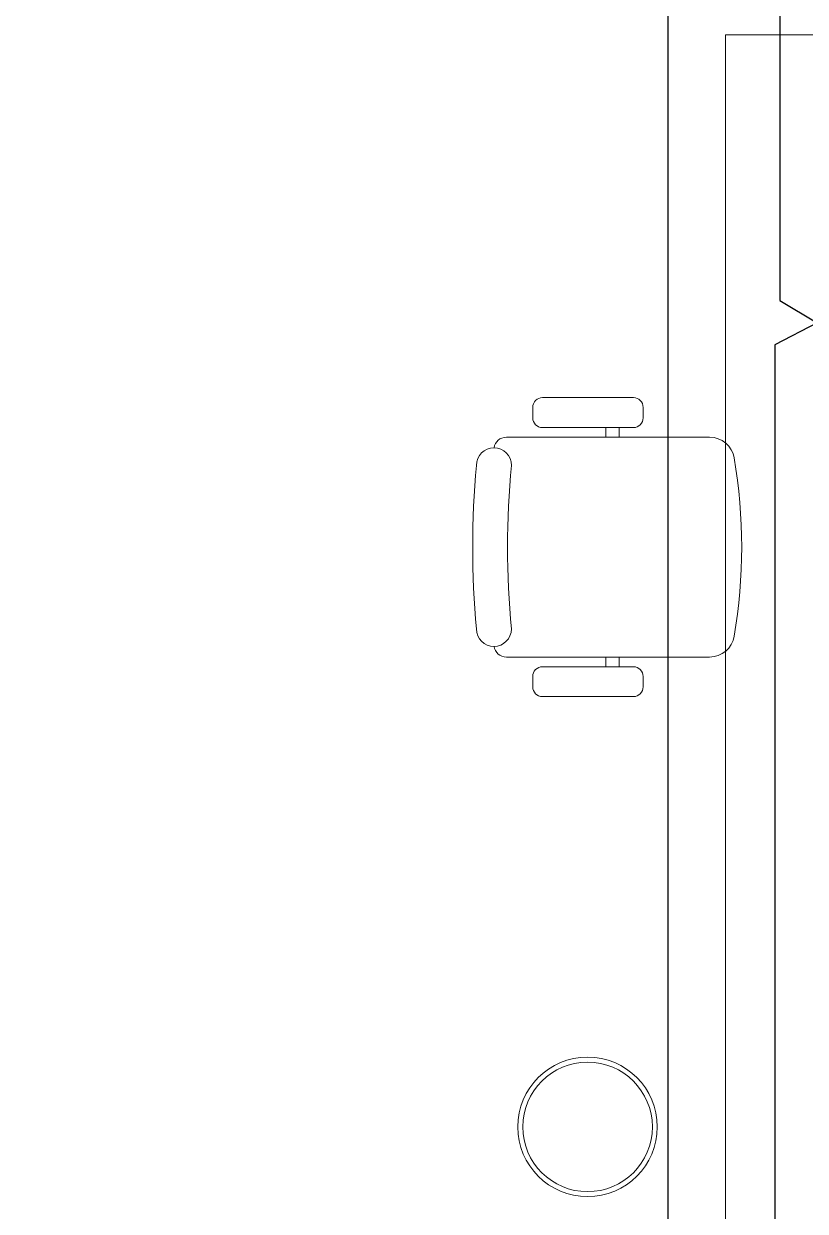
# Model space of a CAD drawing. Header units: metres. Extents: x 75097 to 220695, y -1557923 to -1361206.
# Drawn here: x 113719 to 115288, y -1467734 to -1465350 of the extents above; entities that cross this region are included whole.
import ezdxf

# ---------------------------------------------------------------- set-up
doc = ezdxf.new("R2010")
doc.units = ezdxf.units.M
doc.layers.get('0').update_dxf_attribs({"lineweight": 0})
doc.layers.add('A-100 - Copy$0$axes', color=8, linetype='Continuous')
for name, color, linetype, lineweight in [('A-100 - Copy$0$Medical Equipment and Furniture', 8, 'Continuous', 0), ('A-100 - Copy$0$NEW', 8, 'Continuous', 5), ('E-LG', 245, 'Continuous', 30)]:
    doc.layers.add(name, color=color, linetype=linetype, lineweight=lineweight)

# ---------------------------------------------------------------- blocks, each defined once
blk = doc.blocks.new('*X81')
for p, q in [((5, 3), (5, 3)), ((5, 3), (5, 3)), ((5, 3), (5, 3)), ((5, 3), (5, 3)), ((5, 3), (5, 3)), ((5, 3), (5, 3)), ((5, 3), (5, 3)), ((5, 3), (5, 3)), ((5, 3), (5, 3)), ((5, 3), (5, 3)), ((5, 3), (5, 3)), ((5, 3), (5, 3)), ((5, 3), (5, 3)), ((5, 3), (5, 3)), ((5, 3), (5, 3)), ((5, 3), (5, 3)), ((5, 3), (5, 3)), ((5, 3), (5, 3)), ((5, 3), (5, 3)), ((5, 3), (5, 3)), ((5, 3), (5, 3)), ((5, 3), (5, 3)), ((5, 3), (5, 3)), ((5, 3), (5, 3)), ((5, 3), (5, 3)), ((5, 3), (5, 3)), ((5, 3), (5, 3)), ((5, 3), (5, 3)), ((5, 3), (5, 3)), ((5, 3), (5, 3)), ((5, 3), (5, 3)), ((5, 3), (5, 3)), ((5, 3), (5, 3)), ((5, 3), (5, 3)), ((5, 3), (5, 3)), ((5, 3), (5, 3)), ((5, 3), (5, 3)), ((5, 3), (5, 3)), ((5, 3), (5, 3)), ((5, 3), (5, 3)), ((5, 3), (5, 3)), ((5, 3), (5, 3)), ((5, 3), (5, 3)), ((5, 3), (5, 3)), ((5, 3), (5, 3)), ((5, 3), (5, 3)), ((5, 3), (5, 3)), ((5, 3), (5, 3)), ((5, 3), (5, 3)), ((5, 3), (5, 3)), ((5, 3), (5, 3)), ((5, 3), (5, 3)), ((5, 3), (5, 3)), ((5, 3), (5, 3)), ((5, 3), (5, 3)), ((5, 3), (5, 3)), ((5, 3), (5, 3)), ((5, 3), (5, 3)), ((5, 3), (5, 3)), ((5, 3), (5, 3)), ((5, 3), (5, 3)), ((5, 3), (5, 3)), ((5, 3), (5, 3)), ((5, 3), (5, 3)), ((5, 3), (5, 3)), ((5, 3), (5, 3)), ((6, 3), (5, 3)), ((5, 3), (5, 3)), ((6, 3), (5, 3)), ((5, 3), (5, 3)), ((6, 3), (5, 3)), ((5, 3), (5, 3)), ((6, 3), (5, 3)), ((5, 3), (5, 3)), ((5, 3), (5, 3)), ((5, 3), (5, 3)), ((5, 3), (5, 3)), ((5, 3), (5, 3)), ((5, 3), (5, 3)), ((5, 3), (5, 3)), ((5, 3), (5, 3)), ((5, 3), (5, 3)), ((5, 3), (5, 3)), ((5, 3), (5, 3)), ((5, 3), (5, 3)), ((5, 3), (5, 3)), ((5, 3), (5, 3)), ((5, 3), (5, 3)), ((5, 3), (5, 3)), ((5, 3), (5, 3)), ((5, 3), (5, 3)), ((5, 3), (5, 3)), ((5, 3), (5, 3)), ((5, 3), (5, 3)), ((5, 3), (5, 3)), ((5, 3), (5, 3)), ((6, 3), (6, 3)), ((6, 3), (6, 3)), ((6, 3), (6, 3)), ((6, 3), (6, 3)), ((6, 3), (6, 3)), ((6, 3), (6, 3)), ((6, 3), (6, 3)), ((6, 3), (6, 3)), ((6, 3), (6, 3)), ((6, 3), (6, 3)), ((6, 3), (6, 3)), ((6, 3), (6, 3)), ((6, 3), (6, 3)), ((6, 3), (6, 3)), ((6, 3), (6, 3)), ((6, 3), (6, 3)), ((6, 3), (6, 3)), ((6, 3), (6, 3)), ((6, 3), (6, 3)), ((6, 3), (6, 3)), ((6, 3), (6, 3)), ((6, 3), (6, 3)), ((6, 3), (6, 3)), ((6, 3), (6, 3)), ((6, 3), (6, 3)), ((6, 3), (6, 3)), ((6, 3), (6, 3)), ((6, 3), (6, 3)), ((6, 3), (6, 3)), ((6, 3), (6, 3)), ((6, 3), (6, 3)), ((6, 3), (6, 3)), ((6, 3), (6, 3)), ((6, 3), (6, 3)), ((6, 3), (6, 3)), ((6, 3), (6, 3)), ((6, 3), (6, 3)), ((6, 3), (6, 3)), ((6, 3), (6, 3)), ((6, 3), (6, 3)), ((6, 3), (6, 3)), ((6, 3), (6, 3)), ((6, 3), (6, 3)), ((6, 3), (6, 3)), ((6, 3), (6, 3)), ((6, 3), (6, 3)), ((6, 3), (6, 3)), ((6, 3), (6, 3)), ((6, 3), (6, 3)), ((6, 3), (6, 3)), ((6, 3), (6, 3)), ((6, 3), (6, 3)), ((6, 3), (6, 3)), ((6, 3), (6, 3)), ((6, 3), (6, 3)), ((6, 3), (6, 3)), ((6, 3), (6, 3)), ((6, 3), (6, 3)), ((6, 3), (6, 3)), ((6, 3), (6, 3)), ((6, 3), (6, 3)), ((6, 3), (6, 3)), ((6, 3), (6, 3)), ((6, 3), (6, 3)), ((6, 3), (6, 3)), ((6, 3), (6, 3)), ((6, 3), (6, 3)), ((6, 3), (6, 3)), ((6, 3), (6, 3)), ((6, 3), (6, 3)), ((6, 3), (6, 3)), ((6, 3), (6, 3)), ((6, 3), (6, 3)), ((6, 3), (6, 3)), ((6, 3), (6, 3)), ((6, 3), (6, 3)), ((6, 3), (6, 3)), ((6, 3), (6, 3)), ((6, 3), (6, 3)), ((6, 3), (6, 3)), ((6, 3), (6, 3)), ((6, 3), (6, 3)), ((6, 3), (6, 3)), ((6, 3), (6, 3)), ((6, 3), (6, 3)), ((6, 3), (6, 3)), ((6, 3), (6, 3)), ((6, 3), (6, 3)), ((6, 3), (6, 3)), ((6, 3), (6, 3)), ((6, 3), (6, 3)), ((6, 3), (6, 3)), ((6, 3), (6, 3)), ((6, 3), (6, 3)), ((6, 3), (6, 3)), ((6, 3), (6, 3)), ((6, 3), (6, 3)), ((6, 3), (6, 3)), ((6, 3), (6, 3)), ((6, 3), (6, 3)), ((6, 3), (6, 3)), ((6, 3), (6, 3)), ((6, 3), (6, 3)), ((6, 3), (6, 3)), ((6, 3), (6, 3)), ((6, 3), (6, 3)), ((6, 3), (6, 3)), ((6, 3), (6, 3)), ((6, 3), (6, 3)), ((6, 3), (6, 3)), ((6, 3), (6, 3)), ((6, 3), (6, 3)), ((6, 3), (6, 3)), ((6, 3), (6, 3)), ((6, 3), (6, 3)), ((6, 3), (6, 3)), ((6, 3), (6, 3)), ((6, 3), (6, 3)), ((6, 3), (6, 3)), ((6, 3), (6, 3)), ((6, 3), (6, 3)), ((6, 3), (6, 3)), ((6, 3), (6, 3)), ((6, 3), (6, 3)), ((6, 3), (6, 3)), ((6, 3), (6, 3)), ((6, 3), (6, 3)), ((6, 3), (6, 3)), ((6, 3), (6, 3)), ((6, 3), (6, 3)), ((6, 3), (6, 3)), ((6, 3), (6, 3)), ((6, 3), (6, 3)), ((6, 3), (6, 3)), ((6, 3), (6, 3)), ((6, 3), (6, 3)), ((6, 3), (6, 3)), ((6, 3), (6, 3)), ((6, 3), (6, 3)), ((6, 3), (6, 3)), ((6, 3), (6, 3)), ((6, 3), (6, 3)), ((6, 3), (6, 3)), ((6, 3), (6, 3)), ((6, 3), (6, 3)), ((6, 3), (6, 3)), ((6, 3), (6, 3)), ((6, 3), (6, 3)), ((6, 3), (6, 3)), ((6, 3), (6, 3)), ((6, 3), (6, 3)), ((6, 3), (6, 3)), ((6, 3), (6, 3)), ((6, 3), (6, 3)), ((6, 3), (6, 3)), ((6, 3), (6, 3)), ((6, 3), (6, 3)), ((6, 3), (6, 3)), ((6, 3), (6, 3)), ((6, 3), (6, 3)), ((6, 3), (6, 3)), ((6, 3), (6, 3)), ((6, 3), (6, 3)), ((6, 3), (6, 3)), ((6, 3), (6, 3)), ((6, 3), (6, 3)), ((6, 3), (6, 3)), ((6, 3), (6, 3)), ((6, 3), (6, 3)), ((6, 3), (6, 3)), ((6, 3), (6, 3)), ((6, 3), (6, 3)), ((6, 3), (6, 3)), ((6, 3), (6, 3)), ((6, 3), (6, 3)), ((6, 3), (6, 3)), ((6, 3), (6, 3)), ((6, 3), (6, 3)), ((6, 3), (6, 3)), ((6, 3), (6, 3)), ((6, 3), (6, 3)), ((6, 3), (6, 3)), ((6, 3), (6, 3)), ((6, 3), (6, 3)), ((6, 3), (6, 3)), ((6, 3), (6, 3)), ((6, 3), (6, 3)), ((6, 3), (6, 3)), ((6, 3), (6, 3)), ((6, 3), (6, 3)), ((6, 3), (6, 3)), ((6, 3), (6, 3)), ((6, 3), (6, 3)), ((6, 3), (6, 3)), ((6, 3), (6, 3)), ((6, 3), (6, 3)), ((6, 3), (6, 3)), ((6, 3), (6, 3)), ((6, 3), (6, 3)), ((6, 3), (6, 3)), ((6, 3), (6, 3)), ((6, 3), (6, 3)), ((6, 3), (6, 3)), ((6, 3), (6, 3)), ((6, 3), (5, 3)), ((6, 3), (5, 3)), ((6, 3), (5, 3)), ((6, 3), (5, 3)), ((6, 3), (5, 3)), ((6, 3), (6, 3)), ((6, 3), (6, 3)), ((6, 3), (6, 3)), ((6, 3), (6, 3)), ((6, 3), (6, 3)), ((6, 3), (6, 3)), ((6, 3), (6, 3)), ((6, 3), (6, 3)), ((6, 3), (6, 3)), ((6, 3), (6, 3)), ((6, 3), (6, 3)), ((6, 3), (6, 3)), ((6, 3), (6, 3)), ((6, 3), (6, 3)), ((6, 3), (6, 3)), ((6, 3), (6, 3)), ((6, 3), (6, 3)), ((6, 3), (6, 3)), ((6, 3), (6, 3)), ((6, 3), (6, 3)), ((6, 3), (6, 3)), ((6, 3), (6, 3)), ((6, 3), (6, 3)), ((6, 3), (6, 3)), ((6, 3), (6, 3)), ((6, 3), (6, 3)), ((6, 3), (6, 3)), ((6, 3), (6, 3)), ((6, 3), (6, 3)), ((6, 3), (6, 3)), ((6, 3), (6, 3)), ((6, 3), (6, 3)), ((6, 3), (6, 3)), ((6, 3), (6, 3)), ((6, 3), (6, 3)), ((6, 3), (6, 3)), ((6, 3), (6, 3)), ((6, 3), (6, 3)), ((6, 3), (6, 3)), ((6, 3), (6, 3)), ((6, 3), (6, 3)), ((6, 3), (6, 3)), ((6, 3), (6, 3)), ((6, 3), (6, 3)), ((6, 3), (6, 3)), ((6, 3), (6, 3)), ((6, 3), (6, 3)), ((6, 3), (6, 3)), ((6, 3), (6, 3)), ((6, 3), (6, 3)), ((6, 3), (6, 3)), ((6, 3), (6, 3)), ((6, 3), (6, 3)), ((6, 3), (6, 3)), ((6, 3), (6, 3)), ((6, 3), (6, 3)), ((6, 3), (6, 3)), ((6, 3), (6, 3)), ((6, 3), (6, 3)), ((6, 3), (6, 3)), ((6, 3), (6, 3)), ((6, 3), (6, 3)), ((6, 3), (6, 3)), ((6, 3), (6, 3)), ((6, 3), (6, 3)), ((6, 3), (6, 3)), ((6, 3), (6, 3)), ((6, 3), (6, 3)), ((6, 3), (6, 3)), ((6, 3), (6, 3)), ((6, 3), (6, 3)), ((6, 3), (6, 3)), ((6, 3), (6, 3)), ((6, 3), (6, 3)), ((6, 3), (6, 3)), ((6, 3), (6, 3)), ((6, 3), (6, 3)), ((6, 3), (6, 3)), ((6, 3), (6, 3)), ((6, 3), (6, 3)), ((6, 3), (6, 3)), ((6, 3), (6, 3)), ((6, 3), (6, 3)), ((6, 3), (6, 3)), ((6, 3), (6, 3)), ((6, 3), (6, 3)), ((6, 3), (6, 3)), ((6, 3), (6, 3)), ((6, 3), (6, 3)), ((6, 3), (6, 3)), ((6, 3), (6, 3)), ((6, 3), (6, 3)), ((6, 3), (6, 3)), ((6, 3), (6, 3)), ((6, 3), (6, 3)), ((6, 3), (6, 3)), ((6, 3), (6, 3)), ((6, 3), (6, 3)), ((6, 3), (6, 3)), ((6, 3), (6, 3)), ((6, 3), (6, 3)), ((6, 3), (6, 3)), ((6, 3), (6, 3)), ((6, 3), (6, 3)), ((6, 3), (6, 3)), ((6, 3), (6, 3)), ((6, 3), (6, 3)), ((6, 3), (6, 3)), ((6, 3), (6, 3)), ((6, 3), (6, 3)), ((6, 3), (6, 3)), ((6, 3), (6, 3)), ((6, 3), (6, 3)), ((6, 3), (6, 3)), ((6, 3), (6, 3)), ((6, 3), (6, 3)), ((6, 3), (6, 3)), ((6, 3), (6, 3)), ((6, 3), (6, 3)), ((6, 3), (6, 3)), ((6, 3), (6, 3)), ((6, 3), (6, 3)), ((6, 3), (6, 3)), ((6, 3), (6, 3)), ((6, 3), (6, 3)), ((6, 3), (6, 3)), ((6, 3), (6, 3)), ((6, 3), (6, 3)), ((6, 3), (6, 3)), ((6, 3), (6, 3)), ((6, 3), (6, 3)), ((6, 3), (6, 3)), ((6, 3), (6, 3)), ((6, 3), (6, 3)), ((6, 3), (6, 3)), ((6, 3), (6, 3)), ((6, 3), (6, 3)), ((6, 3), (6, 3)), ((6, 3), (6, 3)), ((6, 3), (6, 3)), ((6, 3), (6, 3)), ((6, 3), (6, 3)), ((6, 3), (6, 3)), ((6, 3), (6, 3)), ((6, 3), (6, 3)), ((6, 3), (6, 3)), ((6, 3), (6, 3)), ((6, 3), (6, 3)), ((6, 3), (6, 3)), ((6, 3), (6, 3)), ((6, 3), (6, 3)), ((6, 3), (6, 3)), ((6, 3), (6, 3)), ((6, 3), (6, 3)), ((6, 3), (6, 3)), ((6, 3), (6, 3)), ((6, 3), (6, 3)), ((6, 3), (6, 3)), ((6, 3), (6, 3)), ((6, 3), (6, 3)), ((6, 3), (6, 3)), ((6, 3), (6, 3)), ((6, 3), (6, 3)), ((6, 3), (6, 3)), ((6, 3), (6, 3)), ((6, 3), (6, 3)), ((6, 3), (6, 3)), ((6, 3), (6, 3)), ((6, 3), (6, 3)), ((6, 3), (6, 3)), ((6, 3), (6, 3)), ((6, 3), (6, 3)), ((6, 3), (6, 3)), ((6, 3), (6, 3)), ((6, 3), (6, 3)), ((6, 3), (6, 3)), ((6, 3), (6, 3)), ((6, 3), (6, 3)), ((6, 3), (6, 3)), ((6, 3), (6, 3)), ((6, 3), (6, 3)), ((6, 3), (6, 3)), ((6, 3), (6, 3)), ((6, 3), (6, 3)), ((6, 3), (6, 3)), ((6, 3), (6, 3)), ((6, 3), (6, 3)), ((6, 3), (6, 3)), ((6, 3), (6, 3)), ((6, 3), (6, 3)), ((6, 3), (6, 3)), ((6, 3), (6, 3)), ((6, 3), (6, 3)), ((6, 3), (6, 3)), ((6, 3), (6, 3)), ((6, 3), (6, 3)), ((6, 3), (6, 3)), ((6, 3), (6, 3)), ((6, 3), (6, 3)), ((6, 3), (6, 3)), ((6, 3), (6, 3)), ((6, 3), (6, 3)), ((6, 3), (6, 3)), ((6, 3), (6, 3)), ((6, 3), (6, 3)), ((6, 3), (6, 3)), ((6, 3), (6, 3)), ((6, 3), (6, 3)), ((6, 3), (6, 3)), ((6, 3), (6, 3)), ((6, 3), (6, 3)), ((6, 3), (6, 3)), ((6, 3), (6, 3)), ((6, 3), (6, 3)), ((6, 3), (6, 3)), ((6, 3), (6, 3)), ((6, 3), (6, 3)), ((6, 3), (6, 3)), ((6, 3), (6, 3)), ((6, 3), (6, 3)), ((6, 3), (6, 3)), ((6, 3), (6, 3)), ((6, 3), (6, 3)), ((6, 3), (6, 3)), ((6, 3), (6, 3)), ((6, 3), (6, 3)), ((6, 3), (6, 3)), ((6, 3), (6, 3)), ((6, 3), (6, 3)), ((6, 3), (6, 3)), ((6, 3), (6, 3)), ((6, 3), (6, 3)), ((6, 3), (6, 3)), ((6, 3), (6, 3)), ((6, 3), (6, 3)), ((6, 3), (6, 3)), ((6, 3), (6, 3)), ((6, 3), (6, 3)), ((6, 3), (6, 3)), ((6, 3), (6, 3)), ((6, 3), (6, 3)), ((6, 3), (6, 3)), ((6, 3), (6, 3)), ((6, 3), (6, 3)), ((6, 3), (6, 3)), ((6, 3), (6, 3)), ((6, 3), (6, 3)), ((6, 3), (6, 3)), ((6, 3), (6, 3)), ((6, 3), (6, 3)), ((6, 3), (6, 3)), ((6, 3), (6, 3)), ((6, 3), (6, 3)), ((6, 3), (6, 3)), ((6, 3), (6, 3)), ((6, 3), (6, 3)), ((6, 3), (6, 3)), ((6, 3), (6, 3)), ((6, 3), (6, 3)), ((6, 3), (6, 3)), ((6, 3), (6, 3)), ((6, 3), (6, 3)), ((6, 3), (6, 3)), ((6, 3), (6, 3)), ((6, 3), (6, 3)), ((6, 3), (6, 3)), ((6, 3), (6, 3)), ((6, 3), (6, 3)), ((6, 3), (6, 3)), ((6, 3), (6, 3)), ((6, 3), (6, 3)), ((6, 3), (6, 3)), ((6, 3), (6, 3)), ((6, 3), (6, 3)), ((6, 3), (6, 3)), ((6, 3), (6, 3)), ((6, 3), (6, 3)), ((6, 3), (6, 3)), ((6, 3), (6, 3)), ((6, 3), (6, 3)), ((6, 3), (6, 3)), ((6, 3), (6, 3)), ((6, 3), (6, 3)), ((6, 3), (6, 3)), ((6, 3), (6, 3)), ((6, 3), (6, 3)), ((6, 3), (6, 3)), ((6, 3), (6, 3)), ((6, 3), (6, 3)), ((6, 3), (6, 3)), ((6, 3), (6, 3)), ((6, 3), (6, 3)), ((6, 3), (6, 3)), ((6, 3), (6, 3)), ((6, 3), (6, 3)), ((6, 3), (6, 3)), ((6, 3), (6, 3)), ((6, 3), (6, 3)), ((6, 3), (6, 3)), ((6, 3), (6, 3)), ((6, 3), (6, 3)), ((6, 3), (6, 3)), ((6, 3), (6, 3)), ((6, 3), (6, 3)), ((6, 3), (6, 3)), ((6, 3), (6, 3)), ((6, 3), (6, 3)), ((6, 3), (6, 3)), ((6, 3), (6, 3)), ((6, 3), (6, 3)), ((6, 3), (6, 3)), ((6, 3), (6, 3)), ((6, 3), (6, 3)), ((6, 3), (6, 3)), ((6, 3), (6, 3)), ((6, 3), (6, 3)), ((6, 3), (6, 3))]:
    blk.add_line(p, q)
blk = doc.blocks.new('*X82')
for p, q in [((13, 1), (13, 1)), ((13, 1), (13, 1)), ((13, 1), (13, 1)), ((13, 1), (13, 1)), ((13, 1), (13, 1)), ((13, 1), (13, 1)), ((13, 1), (13, 1)), ((13, 1), (13, 1)), ((13, 1), (13, 1)), ((13, 1), (13, 1)), ((13, 1), (13, 1)), ((13, 1), (13, 1)), ((13, 1), (13, 1)), ((13, 1), (13, 1)), ((13, 1), (13, 1)), ((13, 1), (14, 1)), ((13, 1), (14, 1)), ((13, 1), (14, 1)), ((13, 1), (13, 1)), ((13, 1), (13, 1)), ((13, 1), (13, 1)), ((13, 1), (13, 1)), ((13, 1), (13, 1)), ((13, 1), (13, 1)), ((13, 1), (13, 1)), ((13, 1), (13, 1)), ((13, 1), (13, 1)), ((13, 1), (13, 1)), ((13, 1), (13, 1)), ((13, 1), (13, 1)), ((13, 1), (13, 1)), ((13, 1), (13, 1)), ((13, 1), (13, 1)), ((13, 1), (13, 1)), ((13, 1), (13, 1)), ((13, 1), (13, 1)), ((13, 1), (13, 1)), ((13, 1), (13, 1)), ((13, 1), (13, 1)), ((13, 1), (13, 1)), ((13, 1), (13, 1)), ((13, 1), (13, 1)), ((13, 1), (13, 1)), ((13, 1), (13, 1)), ((13, 1), (13, 1)), ((13, 1), (13, 1)), ((13, 1), (13, 1)), ((13, 1), (13, 1)), ((13, 1), (13, 1)), ((13, 1), (13, 1)), ((13, 1), (13, 1)), ((13, 1), (13, 1)), ((13, 1), (13, 1)), ((13, 1), (13, 1)), ((13, 1), (13, 1)), ((13, 1), (13, 1)), ((13, 1), (13, 1)), ((13, 1), (13, 1)), ((13, 1), (13, 1)), ((13, 1), (13, 1)), ((13, 1), (13, 1)), ((13, 1), (13, 1)), ((13, 1), (13, 1)), ((13, 1), (13, 1)), ((13, 1), (13, 1)), ((13, 1), (13, 1)), ((13, 1), (13, 1)), ((13, 1), (13, 1)), ((13, 1), (13, 1)), ((13, 1), (13, 1)), ((13, 1), (13, 1)), ((13, 1), (13, 1)), ((13, 1), (13, 1)), ((13, 1), (13, 1)), ((13, 1), (13, 1)), ((13, 1), (13, 1)), ((13, 1), (13, 1)), ((13, 1), (13, 1)), ((13, 1), (13, 1)), ((13, 1), (13, 1)), ((13, 1), (13, 1)), ((13, 1), (13, 1)), ((13, 1), (13, 1)), ((13, 1), (13, 1)), ((13, 1), (13, 1)), ((13, 1), (13, 1)), ((13, 1), (13, 1)), ((13, 1), (13, 1)), ((13, 1), (13, 1)), ((13, 1), (13, 1)), ((13, 1), (13, 1)), ((13, 1), (13, 1)), ((13, 1), (13, 1)), ((13, 1), (13, 1)), ((13, 1), (13, 1)), ((13, 1), (13, 1)), ((13, 1), (13, 1)), ((13, 1), (13, 1)), ((13, 1), (13, 1)), ((13, 1), (13, 1)), ((13, 1), (13, 1)), ((13, 1), (13, 1)), ((13, 1), (13, 1)), ((13, 1), (13, 1)), ((13, 1), (13, 1)), ((13, 1), (13, 1)), ((13, 1), (13, 1)), ((13, 1), (13, 1)), ((13, 1), (13, 1)), ((13, 1), (13, 1)), ((13, 1), (13, 1)), ((13, 1), (13, 1)), ((13, 1), (13, 1)), ((13, 1), (13, 1)), ((13, 1), (13, 1)), ((13, 1), (13, 1)), ((13, 1), (13, 1)), ((13, 1), (13, 1)), ((13, 1), (13, 1)), ((13, 1), (13, 1)), ((13, 1), (13, 1)), ((13, 1), (13, 1)), ((13, 1), (13, 1)), ((13, 1), (14, 1)), ((13, 0), (13, 0)), ((13, 0), (13, 0)), ((13, 0), (13, 0)), ((13, 0), (13, 0)), ((13, 0), (13, 0)), ((13, 0), (13, 0)), ((13, 0), (13, 0)), ((13, 0), (13, 0)), ((13, 0), (13, 0)), ((13, 0), (13, 0)), ((13, 0), (13, 0)), ((13, 0), (13, 0)), ((13, 0), (13, 0)), ((13, 0), (13, 0)), ((13, 0), (13, 0)), ((13, 0), (13, 0)), ((13, 0), (13, 0)), ((13, 0), (13, 0)), ((13, 0), (13, 0)), ((13, 0), (13, 0)), ((13, 0), (13, 0)), ((13, 0), (13, 0)), ((13, 0), (13, 0)), ((13, 0), (13, 0)), ((13, 0), (13, 0)), ((13, 0), (13, 0)), ((13, 0), (13, 0)), ((13, 0), (13, 0)), ((13, 0), (13, 0)), ((13, 0), (13, 0)), ((13, 0), (13, 0)), ((13, 0), (13, 0)), ((13, 0), (13, 0)), ((13, 0), (13, 0)), ((13, 0), (13, 0)), ((13, 0), (13, 0)), ((13, 0), (13, 0)), ((13, 0), (13, 0)), ((13, 0), (13, 0)), ((13, 0), (13, 0)), ((13, 0), (13, 0)), ((13, 0), (13, 0)), ((13, 0), (13, 0)), ((13, 0), (13, 0)), ((13, 0), (13, 0)), ((13, 0), (13, 0)), ((13, 0), (13, 0)), ((13, 0), (13, 0)), ((13, 0), (14, 0)), ((13, 0), (14, 0)), ((13, 0), (13, 0)), ((13, 0), (14, 0)), ((14, 1), (14, 1)), ((14, 1), (14, 1)), ((14, 1), (14, 1)), ((14, 1), (14, 1)), ((14, 1), (14, 1)), ((14, 1), (14, 1)), ((14, 1), (14, 1)), ((14, 1), (14, 1)), ((14, 1), (14, 1)), ((14, 1), (14, 1)), ((14, 1), (14, 1)), ((14, 1), (14, 1)), ((14, 1), (14, 1)), ((14, 1), (14, 1)), ((14, 1), (14, 1)), ((14, 1), (14, 1)), ((14, 1), (14, 1)), ((14, 1), (14, 1)), ((14, 1), (14, 1)), ((14, 1), (14, 1)), ((14, 1), (14, 1)), ((14, 1), (14, 1)), ((14, 1), (14, 1)), ((14, 1), (14, 1)), ((14, 1), (14, 1)), ((14, 1), (14, 1)), ((14, 1), (14, 1)), ((14, 1), (14, 1)), ((14, 1), (14, 1)), ((14, 1), (14, 1)), ((14, 1), (14, 1)), ((14, 1), (14, 1)), ((14, 1), (14, 1)), ((14, 1), (14, 1)), ((14, 1), (14, 1)), ((14, 1), (14, 1)), ((14, 1), (14, 1)), ((14, 1), (14, 1)), ((14, 1), (14, 1)), ((14, 1), (14, 1)), ((14, 1), (14, 1)), ((14, 1), (14, 1)), ((14, 1), (14, 1)), ((14, 1), (14, 1)), ((14, 1), (14, 1)), ((14, 1), (14, 1)), ((14, 1), (14, 1)), ((14, 1), (14, 1)), ((14, 1), (14, 1)), ((14, 1), (14, 1)), ((14, 1), (14, 1)), ((14, 1), (14, 1)), ((14, 1), (14, 1)), ((14, 1), (14, 1)), ((14, 1), (14, 1)), ((14, 1), (14, 1)), ((14, 1), (14, 1)), ((14, 1), (14, 1)), ((14, 1), (14, 1)), ((14, 1), (14, 1)), ((14, 1), (14, 1)), ((14, 1), (14, 1)), ((14, 1), (14, 1)), ((14, 1), (14, 1)), ((14, 1), (14, 1)), ((14, 1), (14, 1)), ((14, 1), (14, 1)), ((14, 1), (14, 1)), ((14, 1), (14, 1)), ((14, 1), (14, 1)), ((14, 1), (14, 1)), ((14, 1), (14, 1)), ((14, 1), (14, 1)), ((14, 1), (14, 1)), ((14, 1), (14, 1)), ((14, 1), (14, 1)), ((14, 1), (14, 1)), ((14, 1), (14, 1)), ((14, 1), (14, 1)), ((14, 1), (14, 1)), ((14, 1), (14, 1)), ((14, 1), (14, 1)), ((14, 1), (14, 1)), ((14, 1), (14, 1)), ((14, 1), (14, 1)), ((14, 1), (14, 1)), ((14, 1), (14, 1)), ((14, 1), (14, 1)), ((14, 1), (14, 1)), ((14, 1), (14, 1)), ((14, 1), (14, 1)), ((14, 1), (14, 1)), ((14, 1), (14, 1)), ((14, 1), (14, 1)), ((14, 0), (14, 0)), ((14, 0), (14, 0)), ((14, 0), (14, 0)), ((14, 0), (14, 0)), ((14, 0), (14, 0)), ((14, 0), (14, 0)), ((14, 0), (14, 0)), ((14, 0), (14, 0)), ((14, 0), (14, 0)), ((14, 0), (14, 0)), ((14, 0), (14, 0)), ((14, 0), (14, 0)), ((14, 0), (14, 0)), ((14, 0), (14, 0)), ((14, 0), (14, 0)), ((14, 0), (14, 0)), ((14, 0), (14, 0)), ((14, 0), (14, 0)), ((14, 0), (14, 0)), ((14, 0), (14, 0)), ((14, 0), (14, 0)), ((14, 0), (14, 0)), ((14, 0), (14, 0)), ((14, 0), (14, 0)), ((14, 0), (14, 0)), ((14, 0), (14, 0)), ((14, 0), (14, 0)), ((14, 0), (14, 0)), ((14, 0), (14, 0)), ((14, 0), (14, 0)), ((14, 0), (14, 0)), ((14, 0), (14, 0)), ((14, 0), (14, 0)), ((14, 0), (14, 0)), ((14, 0), (14, 0)), ((14, 0), (14, 0)), ((14, 0), (14, 0)), ((14, 0), (14, 0)), ((14, 0), (14, 0)), ((14, 0), (14, 0)), ((14, 0), (14, 0)), ((14, 0), (14, 0)), ((14, 0), (14, 0)), ((14, 0), (14, 0)), ((14, 0), (14, 0)), ((14, 0), (14, 0)), ((14, 0), (14, 0)), ((14, 0), (14, 0)), ((13, 0), (13, 0)), ((13, 0), (14, 0)), ((13, 0), (13, 0)), ((13, 0), (14, 0)), ((13, 0), (13, 0)), ((13, 0), (14, 0)), ((13, 0), (13, 0)), ((13, 0), (13, 0)), ((13, 0), (13, 0)), ((13, 0), (13, 0)), ((13, 0), (14, 0)), ((13, 0), (13, 0)), ((13, 0), (14, 0)), ((13, 0), (13, 0)), ((13, 0), (14, 0)), ((13, 0), (13, 0)), ((13, 0), (14, 0)), ((13, 0), (13, 0)), ((13, 0), (14, 0)), ((13, 0), (13, 0)), ((13, 0), (14, 0)), ((13, 0), (13, 0)), ((13, 0), (14, 0)), ((13, 0), (13, 0)), ((13, 0), (13, 0)), ((13, 0), (13, 0)), ((13, 0), (14, 0)), ((13, 0), (13, 0)), ((13, 0), (14, 0)), ((13, 0), (13, 0)), ((13, 0), (14, 0)), ((13, 0), (13, 0)), ((13, 0), (14, 0)), ((13, 0), (13, 0)), ((13, 0), (13, 0)), ((13, 0), (13, 0)), ((13, 0), (13, 0)), ((13, 0), (13, 0)), ((13, 0), (13, 0)), ((13, 0), (13, 0)), ((13, 0), (13, 0)), ((13, 0), (13, 0)), ((13, 0), (13, 0)), ((13, 0), (13, 0)), ((13, 0), (13, 0)), ((13, 0), (13, 0)), ((13, 0), (13, 0)), ((13, 0), (13, 0)), ((13, 0), (13, 0)), ((13, 0), (13, 0)), ((13, 0), (13, 0)), ((13, 0), (13, 0)), ((13, 0), (13, 0)), ((13, 0), (13, 0)), ((13, 0), (13, 0)), ((13, 0), (13, 0)), ((13, 0), (13, 0)), ((13, 0), (13, 0)), ((13, 0), (13, 0)), ((13, 0), (13, 0)), ((13, 0), (13, 0)), ((13, 0), (13, 0)), ((13, 0), (13, 0)), ((13, 0), (13, 0)), ((13, -1), (13, -1)), ((13, -1), (13, -1)), ((13, -1), (13, -1)), ((13, -1), (13, -1)), ((13, -1), (13, -1)), ((13, -1), (14, -1)), ((13, -1), (13, -1)), ((14, 0), (14, 0)), ((14, 0), (14, 0)), ((14, 0), (14, 0)), ((14, 0), (14, 0)), ((14, 0), (14, 0)), ((14, 0), (14, 0)), ((14, 0), (14, 0)), ((14, 0), (14, 0)), ((14, 0), (14, 0)), ((14, 0), (14, 0)), ((14, 0), (14, 0)), ((14, 0), (14, 0)), ((14, 0), (14, 0)), ((14, 0), (14, 0)), ((14, 0), (14, 0)), ((13, 0), (14, 0)), ((14, 0), (14, 0)), ((14, 0), (14, 0)), ((14, 0), (14, 0)), ((14, 0), (14, 0)), ((14, 0), (14, 0)), ((14, 0), (14, 0)), ((14, 0), (14, 0)), ((14, 0), (14, 0)), ((14, 0), (14, 0)), ((14, 0), (14, 0)), ((14, 0), (14, 0)), ((14, 0), (14, 0)), ((14, 0), (14, 0)), ((14, 0), (14, 0)), ((14, 0), (14, 0)), ((14, 0), (14, 0)), ((14, 0), (14, 0)), ((14, 0), (14, 0)), ((14, 0), (14, 0)), ((14, 0), (14, 0)), ((14, 0), (14, 0)), ((14, 0), (14, 0)), ((14, 0), (14, 0)), ((14, 0), (14, 0)), ((14, 0), (14, 0)), ((14, 0), (14, 0)), ((14, 0), (14, 0)), ((14, 0), (14, 0)), ((14, 0), (14, 0)), ((14, 0), (14, 0)), ((14, 0), (14, 0)), ((14, 0), (14, 0)), ((14, 0), (14, 0)), ((14, 0), (14, 0)), ((14, -1), (14, -1)), ((14, -1), (14, -1)), ((14, -1), (14, -1)), ((14, -1), (14, -1)), ((14, -1), (14, -1))]:
    blk.add_line(p, q)
blk = doc.blocks.new('A-100 - Copy$0$GF21018-P')
for p, q in [((-0.2207, 0.4756), (-0.2207, 0.0675)), ((0.2205, 0.4756), (0.2205, 0.0675)), ((-0.2806, 0.3422), (-0.2598, 0.3422)), ((0.2596, 0.3422), (0.2804, 0.3422)), ((-0.3002, 0.3226), (-0.3002, 0.14)), ((-0.2402, 0.3226), (-0.2402, 0.14)), ((0.24, 0.3226), (0.24, 0.14)), ((0.3, 0.3226), (0.3, 0.14)), ((-0.2402, 0.2937), (-0.2207, 0.2937)), ((0.2205, 0.2937), (0.24, 0.2937)), ((-0.2402, 0.2671), (-0.2207, 0.2671)), ((0.2205, 0.2671), (0.24, 0.2671)), ((-0.2806, 0.1204), (-0.2598, 0.1204)), ((0.2596, 0.1204), (0.2804, 0.1204))]:
    blk.add_line(p, q)
for points in [[(0.24, 0.2937), (0.24, 0.2937), (0.24, 0.2937), (0.24, 0.2937), (0.24, 0.2937), (0.24, 0.2937), (0.24, 0.2937), (0.24, 0.2937), (0.24, 0.2937), (0.24, 0.2937), (0.24, 0.2937), (0.24, 0.2937), (0.24, 0.2937), (0.24, 0.2937), (0.24, 0.2937), (0.24, 0.2937), (0.24, 0.2937), (0.24, 0.2937), (0.24, 0.2937), (0.24, 0.2937), (0.24, 0.2937), (0.24, 0.2937), (0.24, 0.2937), (0.24, 0.2937), (0.24, 0.2937), (0.24, 0.2937), (0.24, 0.2937), (0.24, 0.2937), (0.24, 0.2937), (0.24, 0.2937), (0.24, 0.2937), (0.24, 0.2937), (0.24, 0.2937), (0.24, 0.2937), (0.24, 0.2937), (0.24, 0.2937), (0.24, 0.2937), (0.24, 0.2937), (0.24, 0.2937), (0.24, 0.2937), (0.24, 0.2937), (0.24, 0.2937), (0.24, 0.2937), (0.24, 0.2937), (0.24, 0.2937), (0.24, 0.2937), (0.24, 0.2937), (0.24, 0.2937), (0.24, 0.2937), (0.24, 0.2937), (0.24, 0.2937), (0.24, 0.2937), (0.24, 0.2937), (0.24, 0.2937), (0.24, 0.2937), (0.24, 0.2937), (0.24, 0.2937), (0.24, 0.2937), (0.24, 0.2937), (0.24, 0.2937), (0.24, 0.2937), (0.24, 0.2937), (0.24, 0.2937), (0.24, 0.2937), (0.24, 0.2937), (0.24, 0.2937), (0.24, 0.2937), (0.24, 0.2937), (0.24, 0.2937), (0.24, 0.2937), (0.24, 0.2937), (0.24, 0.2937), (0.24, 0.2937), (0.24, 0.2937), (0.24, 0.2937), (0.24, 0.2937), (0.24, 0.2937), (0.24, 0.2937), (0.24, 0.2937), (0.24, 0.2937), (0.24, 0.2937), (0.24, 0.2937), (0.24, 0.2937), (0.24, 0.2937), (0.24, 0.2937), (0.24, 0.2937), (0.24, 0.2937), (0.24, 0.2937), (0.24, 0.2937), (0.24, 0.2937), (0.24, 0.2937), (0.24, 0.2937), (0.24, 0.2937), (0.24, 0.2937), (0.24, 0.2937), (0.24, 0.2937), (0.24, 0.2937), (0.24, 0.2937), (0.24, 0.2937), (0.24, 0.2937), (0.24, 0.2937), (0.24, 0.2937), (0.24, 0.2937), (0.24, 0.2937), (0.24, 0.2937), (0.24, 0.2937), (0.24, 0.2937), (0.24, 0.2937), (0.24, 0.2937), (0.24, 0.2937), (0.24, 0.2937), (0.24, 0.2937), (0.24, 0.2937), (0.24, 0.2937), (0.24, 0.2937), (0.24, 0.2937), (0.24, 0.2937), (0.24, 0.2937), (0.24, 0.2937), (0.24, 0.2937), (0.24, 0.2937), (0.24, 0.2937), (0.24, 0.2937), (0.24, 0.2937), (0.24, 0.2937), (0.24, 0.2937), (0.24, 0.2937), (0.24, 0.2937), (0.24, 0.2937), (0.24, 0.2937), (0.24, 0.2937), (0.24, 0.2937), (0.24, 0.2937), (0.24, 0.2937), (0.24, 0.2937), (0.24, 0.2937), (0.24, 0.2937), (0.24, 0.2937), (0.24, 0.2937), (0.24, 0.2937), (0.24, 0.2937), (0.24, 0.2937), (0.24, 0.2937), (0.24, 0.2937), (0.24, 0.2937), (0.24, 0.2937), (0.24, 0.2937), (0.24, 0.2937), (0.24, 0.2937), (0.24, 0.2937), (0.24, 0.2937), (0.24, 0.2937), (0.24, 0.2937), (0.24, 0.2937), (0.24, 0.2937), (0.24, 0.2937), (0.24, 0.2937), (0.24, 0.2937), (0.24, 0.2937), (0.24, 0.2937), (0.24, 0.2937), (0.24, 0.2937), (0.24, 0.2937), (0.24, 0.2937), (0.24, 0.2937), (0.24, 0.2937), (0.24, 0.2937), (0.24, 0.2937), (0.24, 0.2937), (0.24, 0.2937), (0.24, 0.2937), (0.24, 0.2937), (0.24, 0.2937), (0.24, 0.2937), (0.24, 0.2937), (0.24, 0.2937), (0.24, 0.2937), (0.24, 0.2937), (0.24, 0.2937), (0.24, 0.2937), (0.24, 0.2937), (0.24, 0.2937), (0.24, 0.2937), (0.24, 0.2937), (0.24, 0.2937), (0.24, 0.2937), (0.24, 0.2937), (0.24, 0.2937), (0.24, 0.2937), (0.24, 0.2937), (0.24, 0.2937), (0.24, 0.2937), (0.24, 0.2937), (0.24, 0.2937), (0.24, 0.2937), (0.24, 0.2937), (0.24, 0.2937), (0.24, 0.2937), (0.24, 0.2937), (0.24, 0.2937), (0.24, 0.2937), (0.24, 0.2937), (0.24, 0.2937), (0.24, 0.2937), (0.24, 0.2937), (0.24, 0.2937), (0.24, 0.2937), (0.24, 0.2937), (0.24, 0.2937), (0.24, 0.2937), (0.24, 0.2937), (0.24, 0.2937), (0.24, 0.2937), (0.24, 0.2937), (0.24, 0.2937), (0.24, 0.2937), (0.24, 0.2937), (0.24, 0.2937), (0.24, 0.2937), (0.24, 0.2937), (0.24, 0.2937), (0.24, 0.2937), (0.24, 0.2937), (0.24, 0.2937), (0.24, 0.2937), (0.24, 0.2937), (0.24, 0.2937), (0.24, 0.2937), (0.24, 0.2937), (0.24, 0.2937), (0.24, 0.2937), (0.24, 0.2937), (0.24, 0.2937), (0.24, 0.2937), (0.24, 0.2937), (0.24, 0.2937), (0.24, 0.2937), (0.24, 0.2937), (0.24, 0.2937), (0.24, 0.2937), (0.24, 0.2937), (0.24, 0.2937), (0.24, 0.2937), (0.24, 0.2937), (0.24, 0.2937), (0.24, 0.2937), (0.24, 0.2937), (0.24, 0.2937), (0.24, 0.2937), (0.24, 0.2937), (0.24, 0.2937), (0.24, 0.2937), (0.24, 0.2937), (0.24, 0.2937), (0.24, 0.2937), (0.24, 0.2937), (0.24, 0.2937), (0.24, 0.2937), (0.24, 0.2937), (0.24, 0.2937), (0.24, 0.2937), (0.24, 0.2937), (0.24, 0.2937), (0.24, 0.2937), (0.24, 0.2937), (0.24, 0.2937), (0.24, 0.2937), (0.24, 0.2937), (0.24, 0.2937), (0.24, 0.2937), (0.24, 0.2937), (0.24, 0.2937), (0.24, 0.2937), (0.24, 0.2937), (0.24, 0.2937), (0.24, 0.2937), (0.24, 0.2937)], [(0.24, 0.2937), (0.24, 0.2937), (0.24, 0.2937), (0.24, 0.2937), (0.24, 0.2937), (0.24, 0.2937), (0.24, 0.2937), (0.24, 0.2937), (0.24, 0.2937), (0.24, 0.2937), (0.24, 0.2937), (0.24, 0.2937), (0.24, 0.2937), (0.24, 0.2937), (0.24, 0.2937), (0.24, 0.2937), (0.24, 0.2937), (0.24, 0.2937), (0.24, 0.2937), (0.24, 0.2937), (0.24, 0.2937), (0.24, 0.2937), (0.24, 0.2937), (0.24, 0.2937), (0.24, 0.2937), (0.24, 0.2937), (0.24, 0.2937), (0.24, 0.2937), (0.24, 0.2937), (0.24, 0.2937), (0.24, 0.2937), (0.24, 0.2937), (0.24, 0.2937), (0.24, 0.2937), (0.24, 0.2937), (0.24, 0.2937), (0.24, 0.2937), (0.24, 0.2937), (0.24, 0.2937), (0.24, 0.2937), (0.24, 0.2937), (0.24, 0.2937), (0.24, 0.2937), (0.24, 0.2937), (0.24, 0.2937), (0.24, 0.2937), (0.24, 0.2937), (0.24, 0.2937), (0.24, 0.2937), (0.24, 0.2937), (0.24, 0.2937), (0.24, 0.2937), (0.24, 0.2937), (0.24, 0.2937), (0.24, 0.2937), (0.24, 0.2937), (0.24, 0.2937), (0.24, 0.2937), (0.24, 0.2937), (0.24, 0.2937), (0.24, 0.2937), (0.24, 0.2937), (0.24, 0.2937), (0.24, 0.2937), (0.24, 0.2937), (0.24, 0.2937), (0.24, 0.2937), (0.24, 0.2937), (0.24, 0.2937), (0.24, 0.2937), (0.24, 0.2937), (0.24, 0.2937), (0.24, 0.2937), (0.24, 0.2937), (0.24, 0.2937), (0.24, 0.2937), (0.24, 0.2937), (0.24, 0.2937), (0.24, 0.2937), (0.24, 0.2937), (0.24, 0.2937), (0.24, 0.2937), (0.24, 0.2937), (0.24, 0.2937), (0.24, 0.2937), (0.24, 0.2937), (0.24, 0.2937), (0.24, 0.2937), (0.24, 0.2937), (0.24, 0.2937), (0.24, 0.2937), (0.24, 0.2937), (0.24, 0.2937), (0.24, 0.2937), (0.24, 0.2937), (0.24, 0.2937), (0.24, 0.2937), (0.24, 0.2937), (0.24, 0.2937), (0.24, 0.2937), (0.24, 0.2937), (0.24, 0.2937), (0.24, 0.2937), (0.24, 0.2937), (0.24, 0.2937), (0.24, 0.2937), (0.24, 0.2937), (0.24, 0.2937), (0.24, 0.2937), (0.24, 0.2937), (0.24, 0.2937), (0.24, 0.2937), (0.24, 0.2937), (0.24, 0.2937), (0.24, 0.2937), (0.24, 0.2937), (0.24, 0.2937), (0.24, 0.2937), (0.24, 0.2937), (0.24, 0.2937), (0.24, 0.2937), (0.24, 0.2937), (0.24, 0.2937), (0.24, 0.2937), (0.24, 0.2937), (0.24, 0.2937), (0.24, 0.2937), (0.24, 0.2937), (0.24, 0.2937), (0.24, 0.2937), (0.24, 0.2937), (0.24, 0.2937), (0.24, 0.2937), (0.24, 0.2937), (0.24, 0.2937), (0.24, 0.2937), (0.24, 0.2937), (0.24, 0.2937), (0.24, 0.2937), (0.24, 0.2937), (0.24, 0.2937), (0.24, 0.2937), (0.24, 0.2937), (0.24, 0.2937), (0.24, 0.2937), (0.24, 0.2937), (0.24, 0.2937), (0.24, 0.2937), (0.24, 0.2937), (0.24, 0.2937), (0.24, 0.2937), (0.24, 0.2937), (0.24, 0.2937), (0.24, 0.2937), (0.24, 0.2937), (0.24, 0.2937), (0.24, 0.2937), (0.24, 0.2937), (0.24, 0.2937), (0.24, 0.2937), (0.24, 0.2937), (0.24, 0.2937), (0.24, 0.2937), (0.24, 0.2937), (0.24, 0.2937), (0.24, 0.2937), (0.24, 0.2937), (0.24, 0.2937), (0.24, 0.2937), (0.24, 0.2937), (0.24, 0.2937), (0.24, 0.2937), (0.24, 0.2937), (0.24, 0.2937), (0.24, 0.2937), (0.24, 0.2937), (0.24, 0.2937), (0.24, 0.2937), (0.24, 0.2937), (0.24, 0.2937), (0.24, 0.2937), (0.24, 0.2937), (0.24, 0.2937), (0.24, 0.2937), (0.24, 0.2937), (0.24, 0.2937), (0.24, 0.2937), (0.24, 0.2937), (0.24, 0.2937), (0.24, 0.2937), (0.24, 0.2937), (0.24, 0.2937), (0.24, 0.2937), (0.24, 0.2937), (0.24, 0.2937), (0.24, 0.2937), (0.24, 0.2937), (0.24, 0.2937), (0.24, 0.2937), (0.24, 0.2937), (0.24, 0.2937), (0.24, 0.2937), (0.24, 0.2937), (0.24, 0.2937), (0.24, 0.2937), (0.24, 0.2937), (0.24, 0.2937), (0.24, 0.2937), (0.24, 0.2937), (0.24, 0.2937), (0.24, 0.2937), (0.24, 0.2937), (0.24, 0.2937), (0.24, 0.2937), (0.24, 0.2937), (0.24, 0.2937), (0.24, 0.2937), (0.24, 0.2937), (0.24, 0.2937)], [(0.24, 0.2937), (0.24, 0.2937), (0.24, 0.2937), (0.24, 0.2937), (0.24, 0.2937), (0.24, 0.2937), (0.24, 0.2937), (0.24, 0.2937), (0.24, 0.2937), (0.24, 0.2937), (0.24, 0.2937), (0.24, 0.2937), (0.24, 0.2937), (0.24, 0.2937), (0.24, 0.2937), (0.24, 0.2937), (0.24, 0.2937), (0.24, 0.2937), (0.24, 0.2937), (0.24, 0.2937), (0.24, 0.2937), (0.24, 0.2937), (0.24, 0.2937), (0.24, 0.2937), (0.24, 0.2937), (0.24, 0.2937), (0.24, 0.2937), (0.24, 0.2937), (0.24, 0.2937), (0.24, 0.2937), (0.24, 0.2937), (0.24, 0.2937), (0.24, 0.2937), (0.24, 0.2937), (0.24, 0.2937), (0.24, 0.2937), (0.24, 0.2937), (0.24, 0.2937), (0.24, 0.2937), (0.24, 0.2937), (0.24, 0.2937), (0.24, 0.2937), (0.24, 0.2937), (0.24, 0.2937), (0.24, 0.2937), (0.24, 0.2937), (0.24, 0.2937), (0.24, 0.2937), (0.24, 0.2937), (0.24, 0.2937), (0.24, 0.2937), (0.24, 0.2937), (0.24, 0.2937), (0.24, 0.2937), (0.24, 0.2937), (0.24, 0.2937), (0.24, 0.2937), (0.24, 0.2937), (0.24, 0.2937), (0.24, 0.2937), (0.24, 0.2937), (0.24, 0.2937), (0.24, 0.2937), (0.24, 0.2937), (0.24, 0.2937), (0.24, 0.2937), (0.24, 0.2937), (0.24, 0.2937), (0.24, 0.2937), (0.24, 0.2937), (0.24, 0.2937), (0.24, 0.2937), (0.24, 0.2937), (0.24, 0.2937), (0.24, 0.2937), (0.24, 0.2937), (0.24, 0.2937), (0.24, 0.2937), (0.24, 0.2937), (0.24, 0.2937), (0.24, 0.2937), (0.24, 0.2937), (0.24, 0.2937), (0.24, 0.2937), (0.24, 0.2937), (0.24, 0.2937), (0.24, 0.2937), (0.24, 0.2937), (0.24, 0.2937), (0.24, 0.2937), (0.24, 0.2937), (0.24, 0.2937), (0.24, 0.2937), (0.24, 0.2937), (0.24, 0.2937), (0.24, 0.2937), (0.24, 0.2937), (0.24, 0.2937), (0.24, 0.2937), (0.24, 0.2937), (0.24, 0.2937), (0.24, 0.2937), (0.24, 0.2937), (0.24, 0.2937), (0.24, 0.2937), (0.24, 0.2937), (0.24, 0.2937), (0.24, 0.2937), (0.24, 0.2937), (0.24, 0.2937), (0.24, 0.2937), (0.24, 0.2937), (0.24, 0.2937), (0.24, 0.2937), (0.24, 0.2937), (0.24, 0.2937), (0.24, 0.2937), (0.24, 0.2937), (0.24, 0.2937), (0.24, 0.2937), (0.24, 0.2937), (0.24, 0.2937), (0.24, 0.2937), (0.24, 0.2937), (0.24, 0.2937), (0.24, 0.2937), (0.24, 0.2937), (0.24, 0.2937), (0.24, 0.2937), (0.24, 0.2937), (0.24, 0.2937), (0.24, 0.2937), (0.24, 0.2937), (0.24, 0.2937), (0.24, 0.2937), (0.24, 0.2937), (0.24, 0.2937), (0.24, 0.2937), (0.24, 0.2937), (0.24, 0.2937), (0.24, 0.2937), (0.24, 0.2937), (0.24, 0.2937), (0.24, 0.2937), (0.24, 0.2937), (0.24, 0.2937), (0.24, 0.2937), (0.24, 0.2937), (0.24, 0.2937), (0.24, 0.2937), (0.24, 0.2937), (0.24, 0.2937), (0.24, 0.2937), (0.24, 0.2937), (0.24, 0.2937), (0.24, 0.2937), (0.24, 0.2937), (0.24, 0.2937), (0.24, 0.2937), (0.24, 0.2937), (0.24, 0.2937), (0.24, 0.2937), (0.24, 0.2937), (0.24, 0.2937), (0.24, 0.2937), (0.24, 0.2937), (0.24, 0.2937), (0.24, 0.2937), (0.24, 0.2937), (0.24, 0.2937), (0.24, 0.2937), (0.24, 0.2937), (0.24, 0.2937), (0.24, 0.2937), (0.24, 0.2937), (0.24, 0.2937), (0.24, 0.2937), (0.24, 0.2937), (0.24, 0.2937), (0.24, 0.2937), (0.24, 0.2937), (0.24, 0.2937), (0.24, 0.2937), (0.24, 0.2937), (0.24, 0.2937), (0.24, 0.2937), (0.24, 0.2937), (0.24, 0.2937), (0.24, 0.2937), (0.24, 0.2937), (0.24, 0.2937), (0.24, 0.2937), (0.24, 0.2937), (0.24, 0.2937), (0.24, 0.2937), (0.24, 0.2937), (0.24, 0.2937), (0.24, 0.2937), (0.24, 0.2937), (0.24, 0.2937), (0.24, 0.2937), (0.24, 0.2937), (0.24, 0.2937), (0.24, 0.2937), (0.24, 0.2937), (0.24, 0.2937), (0.24, 0.2937), (0.24, 0.2937), (0.24, 0.2937), (0.24, 0.2937), (0.24, 0.2937), (0.24, 0.2937), (0.24, 0.2937), (0.24, 0.2937)]]:
    blk.add_lwpolyline(points, close=True)
for centre, radius, start, end in [((-0.1707, 0.4756), 0.05, 99.6329, 180), ((-0.0001, -0.5295), 1.0695, 80.3671, 99.6329), ((0.1705, 0.4756), 0.05, 0, 80.3671), ((-0.2806, 0.3226), 0.0196, 90, 180), ((-0.2598, 0.3226), 0.0196, 360, 90), ((0.2596, 0.3226), 0.0196, 90, 180), ((0.2804, 0.3226), 0.0196, 0, 90), ((-0.2806, 0.14), 0.0196, 180, 270), ((-0.2598, 0.14), 0.0196, 270, 360), ((0.2596, 0.14), 0.0196, 180, 270), ((0.2804, 0.14), 0.0196, 270, 0), ((-0.1643, 0.0425), 0.0351, 90, 270), ((0, 1.8467), 1.7767, 264.6946, 275.3053), ((0.1641, 0.0425), 0.0351, 270, 90), ((-0.1957, 0.0675), 0.025, 180, 261.4721), ((0.1955, 0.0675), 0.025, 278.5279, 360), ((0, 1.8314), 1.8314, 264.8532, 275.147)]:
    blk.add_arc(centre, radius, start, end)
at = {"layer": 'A-100 - Copy$0$NEW'}
for points in [[(0.24, 0.2937), (0.24, 0.2937), (0.24, 0.2937), (0.24, 0.2937), (0.24, 0.2937), (0.24, 0.2937), (0.24, 0.2937), (0.24, 0.2937)], [(0.24, 0.2937), (0.24, 0.2937), (0.24, 0.2937), (0.24, 0.2937), (0.24, 0.2937), (0.24, 0.2937), (0.24, 0.2937)], [(0.24, 0.2937), (0.24, 0.2937), (0.24, 0.2937), (0.24, 0.2937), (0.24, 0.2937), (0.24, 0.2937), (0.24, 0.2937), (0.24, 0.2937), (0.24, 0.2937)], [(0.24, 0.2937), (0.24, 0.2937), (0.24, 0.2937), (0.24, 0.2937), (0.24, 0.2937), (0.24, 0.2937), (0.24, 0.2937), (0.24, 0.2937), (0.24, 0.2937), (0.24, 0.2937)], [(0.24, 0.2937), (0.24, 0.2937), (0.24, 0.2937), (0.24, 0.2937), (0.24, 0.2937), (0.24, 0.2937), (0.24, 0.2937), (0.24, 0.2937), (0.24, 0.2937), (0.24, 0.2937), (0.24, 0.2937), (0.24, 0.2937), (0.24, 0.2937), (0.24, 0.2937), (0.24, 0.2937)], [(0.24, 0.2937), (0.24, 0.2937), (0.24, 0.2937), (0.24, 0.2937), (0.24, 0.2937), (0.24, 0.2937), (0.24, 0.2937), (0.24, 0.2937), (0.24, 0.2937), (0.24, 0.2937)], [(0.24, 0.2937), (0.24, 0.2937), (0.24, 0.2937), (0.24, 0.2937), (0.24, 0.2937), (0.24, 0.2937), (0.24, 0.2937), (0.24, 0.2937), (0.24, 0.2937), (0.24, 0.2937)], [(0.24, 0.2937), (0.24, 0.2937), (0.24, 0.2937), (0.24, 0.2937), (0.24, 0.2937), (0.24, 0.2937), (0.24, 0.2937), (0.24, 0.2937), (0.24, 0.2937), (0.24, 0.2937)], [(0.24, 0.2937), (0.24, 0.2937), (0.24, 0.2937), (0.24, 0.2937), (0.24, 0.2937), (0.24, 0.2937), (0.24, 0.2937), (0.24, 0.2937), (0.24, 0.2937), (0.24, 0.2937), (0.24, 0.2937), (0.24, 0.2937), (0.24, 0.2937), (0.24, 0.2937), (0.24, 0.2937), (0.24, 0.2937), (0.24, 0.2937), (0.24, 0.2937)], [(0.24, 0.2937), (0.24, 0.2937), (0.24, 0.2937), (0.24, 0.2937), (0.24, 0.2937), (0.24, 0.2937), (0.24, 0.2937), (0.24, 0.2937), (0.24, 0.2937), (0.24, 0.2937), (0.24, 0.2937), (0.24, 0.2937)], [(0.24, 0.2937), (0.24, 0.2937), (0.24, 0.2937), (0.24, 0.2937), (0.24, 0.2937), (0.24, 0.2937), (0.24, 0.2937)], [(0.24, 0.2937), (0.24, 0.2937), (0.24, 0.2937), (0.24, 0.2937), (0.24, 0.2937), (0.24, 0.2937), (0.24, 0.2937), (0.24, 0.2937), (0.24, 0.2937), (0.24, 0.2937), (0.24, 0.2937), (0.24, 0.2937), (0.24, 0.2937), (0.24, 0.2937), (0.24, 0.2937), (0.24, 0.2937), (0.24, 0.2937), (0.24, 0.2937), (0.24, 0.2937), (0.24, 0.2937), (0.24, 0.2937), (0.24, 0.2937), (0.24, 0.2937), (0.24, 0.2937), (0.24, 0.2937), (0.24, 0.2937), (0.24, 0.2937), (0.24, 0.2937), (0.24, 0.2937), (0.24, 0.2937), (0.24, 0.2937), (0.24, 0.2937), (0.24, 0.2937), (0.24, 0.2937), (0.24, 0.2937), (0.24, 0.2937), (0.24, 0.2937), (0.24, 0.2937), (0.24, 0.2937), (0.24, 0.2937), (0.24, 0.2937), (0.24, 0.2937), (0.24, 0.2937), (0.24, 0.2937), (0.24, 0.2937), (0.24, 0.2937), (0.24, 0.2937), (0.24, 0.2937), (0.24, 0.2937), (0.24, 0.2937), (0.24, 0.2937), (0.24, 0.2937), (0.24, 0.2937), (0.24, 0.2937), (0.24, 0.2937), (0.24, 0.2937), (0.24, 0.2937), (0.24, 0.2937), (0.24, 0.2937), (0.24, 0.2937), (0.24, 0.2937), (0.24, 0.2937), (0.24, 0.2937), (0.24, 0.2937), (0.24, 0.2937), (0.24, 0.2937), (0.24, 0.2937), (0.24, 0.2937), (0.24, 0.2937), (0.24, 0.2937), (0.24, 0.2937), (0.24, 0.2937), (0.24, 0.2937), (0.24, 0.2937), (0.24, 0.2937), (0.24, 0.2937), (0.24, 0.2937), (0.24, 0.2937), (0.24, 0.2937), (0.24, 0.2937), (0.24, 0.2937), (0.24, 0.2937), (0.24, 0.2937), (0.24, 0.2937), (0.24, 0.2937), (0.24, 0.2937), (0.24, 0.2937), (0.24, 0.2937), (0.24, 0.2937), (0.24, 0.2937), (0.24, 0.2937), (0.24, 0.2937), (0.24, 0.2937), (0.24, 0.2937), (0.24, 0.2937), (0.24, 0.2937), (0.24, 0.2937), (0.24, 0.2937), (0.24, 0.2937), (0.24, 0.2937), (0.24, 0.2937), (0.24, 0.2937), (0.24, 0.2937), (0.24, 0.2937), (0.24, 0.2937), (0.24, 0.2937), (0.24, 0.2937), (0.24, 0.2937), (0.24, 0.2937), (0.24, 0.2937), (0.24, 0.2937)], [(0.24, 0.2937), (0.24, 0.2937), (0.24, 0.2937), (0.24, 0.2937), (0.24, 0.2937), (0.24, 0.2937), (0.24, 0.2937), (0.24, 0.2937), (0.24, 0.2937), (0.24, 0.2937), (0.24, 0.2937), (0.24, 0.2937), (0.24, 0.2937), (0.24, 0.2937), (0.24, 0.2937), (0.24, 0.2937), (0.24, 0.2937)], [(0.24, 0.2937), (0.24, 0.2937), (0.24, 0.2937), (0.24, 0.2937), (0.24, 0.2937), (0.24, 0.2937), (0.24, 0.2937), (0.24, 0.2937), (0.24, 0.2937), (0.24, 0.2937), (0.24, 0.2937), (0.24, 0.2937), (0.24, 0.2937), (0.24, 0.2937), (0.24, 0.2937), (0.24, 0.2937), (0.24, 0.2937), (0.24, 0.2937), (0.24, 0.2937), (0.24, 0.2937), (0.24, 0.2937), (0.24, 0.2937), (0.24, 0.2937), (0.24, 0.2937), (0.24, 0.2937), (0.24, 0.2937), (0.24, 0.2937), (0.24, 0.2937), (0.24, 0.2937), (0.24, 0.2937), (0.24, 0.2937), (0.24, 0.2937), (0.24, 0.2937), (0.24, 0.2937), (0.24, 0.2937), (0.24, 0.2937), (0.24, 0.2937), (0.24, 0.2937), (0.24, 0.2937), (0.24, 0.2937), (0.24, 0.2937), (0.24, 0.2937), (0.24, 0.2937), (0.24, 0.2937), (0.24, 0.2937), (0.24, 0.2937), (0.24, 0.2937), (0.24, 0.2937), (0.24, 0.2937), (0.24, 0.2937), (0.24, 0.2937), (0.24, 0.2937), (0.24, 0.2937), (0.24, 0.2937), (0.24, 0.2937), (0.24, 0.2937), (0.24, 0.2937), (0.24, 0.2937), (0.24, 0.2937), (0.24, 0.2937), (0.24, 0.2937), (0.24, 0.2937), (0.24, 0.2937), (0.24, 0.2937), (0.24, 0.2937), (0.24, 0.2937), (0.24, 0.2937), (0.24, 0.2937), (0.24, 0.2937), (0.24, 0.2937), (0.24, 0.2937), (0.24, 0.2937), (0.24, 0.2937), (0.24, 0.2937), (0.24, 0.2937), (0.24, 0.2937), (0.24, 0.2937), (0.24, 0.2937), (0.24, 0.2937), (0.24, 0.2937), (0.24, 0.2937), (0.24, 0.2937), (0.24, 0.2937), (0.24, 0.2937), (0.24, 0.2937), (0.24, 0.2937), (0.24, 0.2937), (0.24, 0.2937), (0.24, 0.2937)], [(0.24, 0.2937), (0.24, 0.2937), (0.24, 0.2937), (0.24, 0.2937), (0.24, 0.2937), (0.24, 0.2937), (0.24, 0.2937), (0.24, 0.2937), (0.24, 0.2937), (0.24, 0.2937), (0.24, 0.2937), (0.24, 0.2937), (0.24, 0.2937), (0.24, 0.2937), (0.24, 0.2937), (0.24, 0.2937), (0.24, 0.2937), (0.24, 0.2937), (0.24, 0.2937), (0.24, 0.2937), (0.24, 0.2937), (0.24, 0.2937), (0.24, 0.2937), (0.24, 0.2937), (0.24, 0.2937), (0.24, 0.2937), (0.24, 0.2937), (0.24, 0.2937), (0.24, 0.2937), (0.24, 0.2937), (0.24, 0.2937), (0.24, 0.2937), (0.24, 0.2937), (0.24, 0.2937), (0.24, 0.2937), (0.24, 0.2937), (0.24, 0.2937), (0.24, 0.2937), (0.24, 0.2937), (0.24, 0.2937), (0.24, 0.2937), (0.24, 0.2937), (0.24, 0.2937), (0.24, 0.2937), (0.24, 0.2937), (0.24, 0.2937), (0.24, 0.2937), (0.24, 0.2937), (0.24, 0.2937), (0.24, 0.2937), (0.24, 0.2937), (0.24, 0.2937), (0.24, 0.2937), (0.24, 0.2937)]]:
    blk.add_lwpolyline(points, dxfattribs=at)
for name, xscale, yscale, zscale in [('*X81', 8.59375e-11, 8.59375e-11, 8.59375e-11), ('*X82', 5.5e-11, 5.5e-11, 5.5e-11)]:
    blk.add_blockref(name, (0.24, 0.2937), dxfattribs=dict(xscale=xscale, yscale=yscale, zscale=zscale))
blk = doc.blocks.new('A-100 - Copy$0$WM00001-P')
for radius in [0.14, 0.13]:
    blk.add_circle((0, 0), radius)
blk = doc.blocks.new('A-100 - Copy')
at = {"layer": 'A-100 - Copy$0$axes'}
blk.add_line((115013.3, -1477297.4, 0), (115013.3, -1366771.9, 0), dxfattribs=at)
at = {"layer": 'A-100 - Copy$0$Medical Equipment and Furniture', "elevation": 1.2}
blk.add_lwpolyline([(115828.3, -1465372.7), (115828.3, -1469372.7), (115128.3, -1469372.7), (115128.3, -1465372.7), (115828.3, -1465372.7)], dxfattribs=at)
at = {"layer": 'A-100 - Copy$0$Medical Equipment and Furniture', "extrusion": (-7.77426e-06, 2.24021e-05, 1), "xscale": 1000.000000000003, "yscale": 1000.000000000003, "zscale": 1000.000000000003, "rotation": 269.9985892449479}
blk.add_blockref('A-100 - Copy$0$GF21018-P', (114620.7, -1466401.1, -32.5), dxfattribs=at)
at = {"layer": 'A-100 - Copy$0$Medical Equipment and Furniture', "extrusion": (7.77426e-06, 8.17011e-07, 1), "xscale": -1000.000000000009, "yscale": 1000.000000000005, "zscale": 1000.000000000003, "rotation": 167.9985892354695}
blk.add_blockref('A-100 - Copy$0$WM00001-P', (114851.3, -1467564.9, 0.9), dxfattribs=at)

msp = doc.modelspace()

# ---------------------------------------------------------------- linework, layer by layer
at = {"layer": 'E-LG', "color": 1}
msp.add_lwpolyline([(95918.6, -1465252.9), (115237, -1465252.9), (115237, -1465905.8), (115312.2, -1465951), (115227.4, -1465994.9), (115227.4, -1468887.4), (115353.3, -1468943.6), (115222.3, -1468991.3), (115222.3, -1469278.5), (117688, -1469278.5), (117688, -1457043.1), (117707.4, -1457137.3), (119892.6, -1457137.3), (120092.1, -1457027.5), (120092.1, -1469278.5), (145729.7, -1469278.5), (145828.3, -1469612.5), (145828.3, -1469267.5), (145828.3, -1465482), (145334.4, -1465482), (145278.1, -1465376.4)], dxfattribs=at)

# ---------------------------------------------------------------- next in the draw order: block references
msp.add_blockref('A-100 - Copy', (0, 0))

doc.saveas('drawing.dxf')
